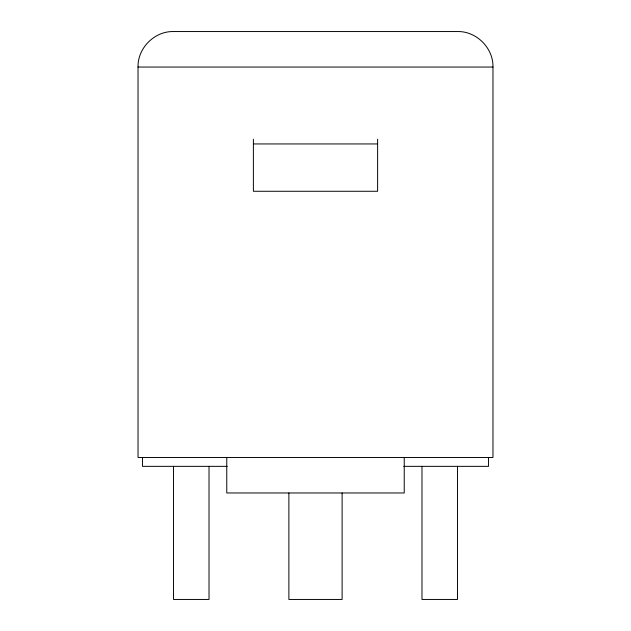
<?xml version="1.0" encoding="UTF-8"?>
<svg xmlns="http://www.w3.org/2000/svg" width="631" height="631" viewBox="0 0 631 631"><rect width="100%" height="100%" fill="white"/><g stroke="black" fill="none" stroke-linecap="round" stroke-linejoin="round"><path stroke-width="0.95" d="M138.031 67.044C137.542 48.082 154.563 31.061 173.525 31.55L457.475 31.55C476.437 31.061 493.458 48.082 492.969 67.044L492.969 457.475L138.031 457.475L138.031 67.044L492.969 67.044M253.386 143.947L377.614 143.947M227.255 466.348L142.472 466.348L142.472 457.475M403.745 466.348L488.536 466.348L488.536 457.475M457.475 466.348L457.475 599.45L421.981 599.45L421.981 466.348M404.234 457.475L404.234 492.969L226.766 492.969L226.766 457.475M377.614 139.214L377.614 191.272L253.386 191.272L253.386 139.214M342.12 492.969L342.12 599.45L288.88 599.45L288.88 492.969M209.019 466.348L209.019 599.45L173.525 599.45L173.525 466.348"/></g></svg>
